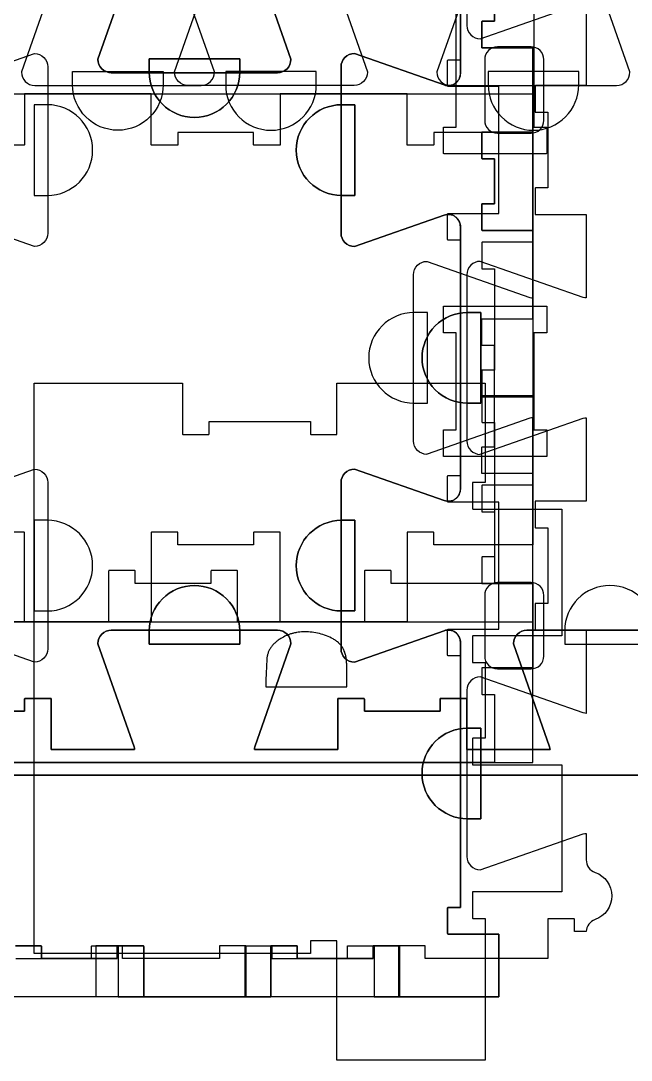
# Model space of a CAD drawing. Header units: millimetres. Extents: x -1220 to 1220, y -1930 to 4220.
# Drawn here: x -81.5 to 204.9, y -329.4 to 158.1 of the extents above; entities that cross this region are included whole.
import ezdxf

# ---------------------------------------------------------------- set-up
doc = ezdxf.new("R2010")
doc.units = ezdxf.units.MM
for name, color, linetype in [('1_ANYTOOL_1MMDEEP_LABELS_S', 2, 'CONTINUOUS'), ('3_ANYTOOL_CUTTHROUGH_INSID', 4, 'CONTINUOUS'), ('4_ANYTOOL_CUTTHROUGH_OUTSI', 5, 'CONTINUOUS'), ('5_ANYTOOL_HALF_MILL_9MM_IN', 3, 'CONTINUOUS')]:
    doc.layers.add(name, color=color, linetype=linetype)

msp = doc.modelspace()

# ---------------------------------------------------------------- linework, layer by layer
at = {"layer": '1_ANYTOOL_1MMDEEP_LABELS_S'}
msp.add_lwpolyline([(33.51, -154.35), (71.51, -154.35), (71.4, -143.55), (71.39, -143.03), (71.37, -142.52), (71.33, -142.02), (71.28, -141.53), (71.22, -141.05), (71.15, -140.58), (71.06, -140.11), (70.97, -139.66), (70.86, -139.22), (70.74, -138.79), (70.61, -138.37), (70.46, -137.96), (70.3, -137.56), (70.22, -137.36), (70.14, -137.17), (70.05, -136.97), (69.95, -136.78), (69.86, -136.6), (69.76, -136.41), (69.66, -136.23), (69.56, -136.05), (69.45, -135.87), (69.34, -135.7), (69.23, -135.53), (69.11, -135.36), (68.99, -135.19), (68.87, -135.03), (68.75, -134.86), (68.62, -134.71), (68.49, -134.55), (68.36, -134.39), (68.22, -134.24), (68.08, -134.09), (67.94, -133.94), (67.79, -133.8), (67.64, -133.66), (67.49, -133.52), (67.34, -133.38), (67.18, -133.25), (67.02, -133.11), (66.85, -132.99), (66.69, -132.86), (66.52, -132.73), (66.35, -132.61), (66.17, -132.49), (65.81, -132.26), (65.44, -132.04), (65.05, -131.83), (64.27, -131.42), (63.48, -131.05), (62.68, -130.7), (61.87, -130.38), (61.06, -130.08), (60.24, -129.81), (59.41, -129.56), (58.58, -129.34), (57.74, -129.15), (56.89, -128.98), (56.03, -128.84), (55.17, -128.72), (54.3, -128.63), (53.42, -128.57), (52.54, -128.53), (51.64, -128.51), (50.89, -128.53), (50.14, -128.56), (49.4, -128.62), (48.67, -128.71), (47.94, -128.82), (47.58, -128.89), (47.22, -128.96), (46.87, -129.03), (46.51, -129.12), (46.16, -129.21), (45.81, -129.3), (45.46, -129.4), (45.11, -129.51), (44.77, -129.62), (44.43, -129.74), (44.09, -129.87), (43.75, -130), (43.41, -130.14), (43.07, -130.29), (42.41, -130.59), (41.75, -130.92), (41.1, -131.28), (40.46, -131.66), (40.07, -131.91), (39.7, -132.16), (39.33, -132.42), (38.98, -132.67), (38.64, -132.94), (38.31, -133.21), (38, -133.48), (37.69, -133.76), (37.4, -134.04), (37.11, -134.32), (36.84, -134.61), (36.59, -134.91), (36.34, -135.21), (36.11, -135.51), (35.88, -135.82), (35.67, -136.13), (35.47, -136.44), (35.28, -136.76), (35.11, -137.09), (34.94, -137.42), (34.79, -137.75), (34.65, -138.09), (34.52, -138.43), (34.41, -138.78), (34.3, -139.13), (34.21, -139.48), (34.13, -139.84), (34.06, -140.21), (34, -140.58), (33.95, -140.95), (33.92, -141.32), (33.75, -144.78), (33.64, -147.91), (33.56, -151.1)], close=True, dxfattribs=at)
at = {"layer": '3_ANYTOOL_CUTTHROUGH_INSID'}
msp.add_lwpolyline([(165.25, 24), (165.25, 11.75), (159.25, 11.75), (159.25, -33.75), (165.25, -33.75), (165.25, -46.25), (116.75, -46.25), (116.75, -33.75), (122.75, -33.75), (122.75, 11.75), (116.75, 11.75), (116.75, 24.25), (165.25, 24.25)], close=True, dxfattribs=at)
at = {"layer": '4_ANYTOOL_CUTTHROUGH_OUTSI'}
for points in [[(-84, -275.75), (-72, -275.74, -0.414366), (-71.75, -275.99), (-71.75, -281.74), (-36.25, -281.74), (-36.25, -275.99), (-36.25, -275.99, -0.414366), (-36, -275.74), (-24, -275.75, -0.414061), (-23.75, -276), (-23.75, -299.75), (35.75, -299.75), (35.75, -276), (35.75, -276, -0.414061), (36, -275.75), (48, -275.74, -0.414366), (48.25, -275.99), (48.25, -281.74), (83.75, -281.74), (83.75, -275.99), (83.75, -275.99, -0.414366), (84, -275.74), (96, -275.75, -0.414061), (96.25, -276), (96.25, -299.75), (142.75, -299.75), (142.75, -270.25), (119, -270.25), (119, -270.25, -0.414214), (118.75, -270), (118.75, -258, -0.414214), (119, -257.75), (124.75, -257.75), (124.75, -133.41), (124.75, -133.41, 0.243057), (122.33, -128.72, 0.243057), (117.1, -127.98), (75.08, -142.69, -0.084368), (75, -142.7, -0.414214), (68.75, -136.45), (68.75, -58.45, -0.414214), (75, -52.2, -0.084368), (75.08, -52.22), (117.1, -66.92, 0.243057), (122.33, -66.19), (122.46, -66.09), (122.59, -65.99), (122.72, -65.88), (122.85, -65.77), (122.97, -65.65), (123.09, -65.53), (123.21, -65.41), (123.33, -65.28), (123.44, -65.15), (123.55, -65.02), (123.65, -64.88), (123.75, -64.74), (123.85, -64.59), (123.94, -64.44), (124.03, -64.29), (124.11, -64.14), (124.19, -63.98), (124.26, -63.82), (124.33, -63.66), (124.39, -63.5), (124.45, -63.33), (124.5, -63.17), (124.55, -63), (124.59, -62.84), (124.63, -62.67), (124.66, -62.5), (124.69, -62.33), (124.71, -62.16), (124.73, -62), (124.74, -61.83), (124.75, -61.66), (124.75, -61.5), (124.75, 61.5, 0.243057), (122.33, 66.19, 0.243057), (117.1, 66.92), (75.08, 52.22, -0.084368), (75, 52.2, -0.414214), (68.75, 58.45), (68.75, 136.45, -0.414214), (75, 142.7, -0.084368), (75.08, 142.69), (117.1, 127.98, 0.243057), (122.33, 128.72), (122.46, 128.82), (122.59, 128.92), (122.72, 129.03), (122.85, 129.14), (122.97, 129.25), (123.09, 129.37), (123.21, 129.5), (123.33, 129.62), (123.44, 129.76), (123.55, 129.89), (123.65, 130.03), (123.75, 130.17), (123.85, 130.32), (123.94, 130.47), (124.03, 130.62), (124.11, 130.77), (124.19, 130.93), (124.26, 131.09), (124.33, 131.25), (124.39, 131.41), (124.45, 131.57), (124.5, 131.74), (124.55, 131.9), (124.59, 132.07), (124.63, 132.24), (124.66, 132.41), (124.69, 132.58), (124.71, 132.74), (124.73, 132.91), (124.74, 133.08), (124.75, 133.25), (124.75, 133.41), (124.75, 257.75)], [(-84, -275.75), (-72, -275.74, -0.414366), (-71.75, -275.99), (-71.75, -281.74), (-36.25, -281.74), (-36.25, -275.99), (-36.25, -275.99, -0.414366), (-36, -275.74), (-24, -275.75, -0.414061), (-23.75, -276), (-23.75, -299.75), (35.75, -299.75), (35.75, -276), (35.75, -276, -0.414061), (36, -275.75), (48, -275.74, -0.414366), (48.25, -275.99), (48.25, -281.74), (83.75, -281.74), (83.75, -275.99), (83.75, -275.99, -0.414366), (84, -275.74), (96, -275.75, -0.414061), (96.25, -276), (96.25, -299.75), (142.75, -299.75), (142.75, -270.25), (119, -270.25), (119, -270.25, -0.414214), (118.75, -270), (118.75, -258, -0.414214), (119, -257.75), (124.75, -257.75), (124.75, -133.41), (124.75, -133.41, 0.243057), (122.33, -128.72, 0.243057), (117.1, -127.98), (75.08, -142.69, -0.084368), (75, -142.7, -0.414214), (68.75, -136.45), (68.75, -58.45, -0.414214), (75, -52.2, -0.084368), (75.08, -52.22), (117.1, -66.92, 0.243057), (122.33, -66.19), (122.46, -66.09), (122.59, -65.99), (122.72, -65.88), (122.85, -65.77), (122.97, -65.65), (123.09, -65.53), (123.21, -65.41), (123.33, -65.28), (123.44, -65.15), (123.55, -65.02), (123.65, -64.88), (123.75, -64.74), (123.85, -64.59), (123.94, -64.44), (124.03, -64.29), (124.11, -64.14), (124.19, -63.98), (124.26, -63.82), (124.33, -63.66), (124.39, -63.5), (124.45, -63.33), (124.5, -63.17), (124.55, -63), (124.59, -62.84), (124.63, -62.67), (124.66, -62.5), (124.69, -62.33), (124.71, -62.16), (124.73, -62), (124.74, -61.83), (124.75, -61.66), (124.75, -61.5), (124.75, 61.5, 0.243057), (122.33, 66.19, 0.243057), (117.1, 66.92), (75.08, 52.22, -0.084368), (75, 52.2, -0.414214), (68.75, 58.45), (68.75, 136.45, -0.414214), (75, 142.7, -0.084368), (75.08, 142.69), (117.1, 127.98, 0.243057), (122.33, 128.72), (122.46, 128.82), (122.59, 128.92), (122.72, 129.03), (122.85, 129.14), (122.97, 129.25), (123.09, 129.37), (123.21, 129.5), (123.33, 129.62), (123.44, 129.76), (123.55, 129.89), (123.65, 130.03), (123.75, 130.17), (123.85, 130.32), (123.94, 130.47), (124.03, 130.62), (124.11, 130.77), (124.19, 130.93), (124.26, 131.09), (124.33, 131.25), (124.39, 131.41), (124.45, 131.57), (124.5, 131.74), (124.55, 131.9), (124.59, 132.07), (124.63, 132.24), (124.66, 132.41), (124.69, 132.58), (124.71, 132.74), (124.73, 132.91), (124.74, 133.08), (124.75, 133.25), (124.75, 133.41), (124.75, 257.75)], [(-84, -275.75), (-72, -275.74, -0.414366), (-71.75, -275.99), (-71.75, -281.74), (-36.25, -281.74), (-36.25, -275.99), (-36.25, -275.99, -0.414366), (-36, -275.74), (-24, -275.75, -0.414061), (-23.75, -276), (-23.75, -299.75), (35.75, -299.75), (35.75, -276), (35.75, -276, -0.414061), (36, -275.75), (48, -275.74, -0.414366), (48.25, -275.99), (48.25, -281.74), (83.75, -281.74), (83.75, -275.99), (83.75, -275.99, -0.414366), (84, -275.74), (96, -275.75, -0.414061), (96.25, -276), (96.25, -299.75), (142.75, -299.75), (142.75, -270.25), (119, -270.25), (119, -270.25, -0.414214), (118.75, -270), (118.75, -258, -0.414214), (119, -257.75), (124.75, -257.75), (124.75, -133.41), (124.75, -133.41, 0.243057), (122.33, -128.72, 0.243057), (117.1, -127.98), (75.08, -142.69, -0.084368), (75, -142.7, -0.414214), (68.75, -136.45), (68.75, -58.45, -0.414214), (75, -52.2, -0.084368), (75.08, -52.22), (117.1, -66.92, 0.243057), (122.33, -66.19), (122.46, -66.09), (122.59, -65.99), (122.72, -65.88), (122.85, -65.77), (122.97, -65.65), (123.09, -65.53), (123.21, -65.41), (123.33, -65.28), (123.44, -65.15), (123.55, -65.02), (123.65, -64.88), (123.75, -64.74), (123.85, -64.59), (123.94, -64.44), (124.03, -64.29), (124.11, -64.14), (124.19, -63.98), (124.26, -63.82), (124.33, -63.66), (124.39, -63.5), (124.45, -63.33), (124.5, -63.17), (124.55, -63), (124.59, -62.84), (124.63, -62.67), (124.66, -62.5), (124.69, -62.33), (124.71, -62.16), (124.73, -62), (124.74, -61.83), (124.75, -61.66), (124.75, -61.5), (124.75, 61.5, 0.243057), (122.33, 66.19, 0.243057), (117.1, 66.92), (75.08, 52.22, -0.084368), (75, 52.2, -0.414214), (68.75, 58.45), (68.75, 136.45, -0.414214), (75, 142.7, -0.084368), (75.08, 142.69), (117.1, 127.98, 0.243057), (122.33, 128.72), (122.46, 128.82), (122.59, 128.92), (122.72, 129.03), (122.85, 129.14), (122.97, 129.25), (123.09, 129.37), (123.21, 129.5), (123.33, 129.62), (123.44, 129.76), (123.55, 129.89), (123.65, 130.03), (123.75, 130.17), (123.85, 130.32), (123.94, 130.47), (124.03, 130.62), (124.11, 130.77), (124.19, 130.93), (124.26, 131.09), (124.33, 131.25), (124.39, 131.41), (124.45, 131.57), (124.5, 131.74), (124.55, 131.9), (124.59, 132.07), (124.63, 132.24), (124.66, 132.41), (124.69, 132.58), (124.71, 132.74), (124.73, 132.91), (124.74, 133.08), (124.75, 133.25), (124.75, 133.41), (124.75, 257.75)], [(-84, -275.75), (-72, -275.74, -0.414366), (-71.75, -275.99), (-71.75, -281.74), (-36.25, -281.74), (-36.25, -275.99), (-36.25, -275.99, -0.414366), (-36, -275.74), (-24, -275.75, -0.414061), (-23.75, -276), (-23.75, -299.75), (35.75, -299.75), (35.75, -276), (35.75, -276, -0.414061), (36, -275.75), (48, -275.74, -0.414366), (48.25, -275.99), (48.25, -281.74), (83.75, -281.74), (83.75, -275.99), (83.75, -275.99, -0.414366), (84, -275.74), (96, -275.75, -0.414061), (96.25, -276), (96.25, -299.75), (142.75, -299.75), (142.75, -270.25), (119, -270.25), (119, -270.25, -0.414214), (118.75, -270), (118.75, -258, -0.414214), (119, -257.75), (124.75, -257.75), (124.75, -133.41), (124.75, -133.41, 0.243057), (122.33, -128.72, 0.243057), (117.1, -127.98), (75.08, -142.69, -0.084368), (75, -142.7, -0.414214), (68.75, -136.45), (68.75, -58.45, -0.414214), (75, -52.2, -0.084368), (75.08, -52.22), (117.1, -66.92, 0.243057), (122.33, -66.19), (122.46, -66.09), (122.59, -65.99), (122.72, -65.88), (122.85, -65.77), (122.97, -65.65), (123.09, -65.53), (123.21, -65.41), (123.33, -65.28), (123.44, -65.15), (123.55, -65.02), (123.65, -64.88), (123.75, -64.74), (123.85, -64.59), (123.94, -64.44), (124.03, -64.29), (124.11, -64.14), (124.19, -63.98), (124.26, -63.82), (124.33, -63.66), (124.39, -63.5), (124.45, -63.33), (124.5, -63.17), (124.55, -63), (124.59, -62.84), (124.63, -62.67), (124.66, -62.5), (124.69, -62.33), (124.71, -62.16), (124.73, -62), (124.74, -61.83), (124.75, -61.66), (124.75, -61.5), (124.75, 61.5, 0.243057), (122.33, 66.19, 0.243057), (117.1, 66.92), (75.08, 52.22, -0.084368), (75, 52.2, -0.414214), (68.75, 58.45), (68.75, 136.45, -0.414214), (75, 142.7, -0.084368), (75.08, 142.69), (117.1, 127.98, 0.243057), (122.33, 128.72), (122.46, 128.82), (122.59, 128.92), (122.72, 129.03), (122.85, 129.14), (122.97, 129.25), (123.09, 129.37), (123.21, 129.5), (123.33, 129.62), (123.44, 129.76), (123.55, 129.89), (123.65, 130.03), (123.75, 130.17), (123.85, 130.32), (123.94, 130.47), (124.03, 130.62), (124.11, 130.77), (124.19, 130.93), (124.26, 131.09), (124.33, 131.25), (124.39, 131.41), (124.45, 131.57), (124.5, 131.74), (124.55, 131.9), (124.59, 132.07), (124.63, 132.24), (124.66, 132.41), (124.69, 132.58), (124.71, 132.74), (124.73, 132.91), (124.74, 133.08), (124.75, 133.25), (124.75, 133.41), (124.75, 257.75)], [(-84, -275.75), (-72, -275.74, -0.414366), (-71.75, -275.99), (-71.75, -281.74), (-36.25, -281.74), (-36.25, -275.99), (-36.25, -275.99, -0.414366), (-36, -275.74), (-24, -275.75, -0.414061), (-23.75, -276), (-23.75, -299.75), (35.75, -299.75), (35.75, -276), (35.75, -276, -0.414061), (36, -275.75), (48, -275.74, -0.414366), (48.25, -275.99), (48.25, -281.74), (83.75, -281.74), (83.75, -275.99), (83.75, -275.99, -0.414366), (84, -275.74), (96, -275.75, -0.414061), (96.25, -276), (96.25, -299.75), (142.75, -299.75), (142.75, -270.25), (119, -270.25), (119, -270.25, -0.414214), (118.75, -270), (118.75, -258, -0.414214), (119, -257.75), (124.75, -257.75), (124.75, -133.41), (124.75, -133.41, 0.243057), (122.33, -128.72, 0.243057), (117.1, -127.98), (75.08, -142.69, -0.084368), (75, -142.7, -0.414214), (68.75, -136.45), (68.75, -58.45, -0.414214), (75, -52.2, -0.084368), (75.08, -52.22), (117.1, -66.92, 0.243057), (122.33, -66.19), (122.46, -66.09), (122.59, -65.99), (122.72, -65.88), (122.85, -65.77), (122.97, -65.65), (123.09, -65.53), (123.21, -65.41), (123.33, -65.28), (123.44, -65.15), (123.55, -65.02), (123.65, -64.88), (123.75, -64.74), (123.85, -64.59), (123.94, -64.44), (124.03, -64.29), (124.11, -64.14), (124.19, -63.98), (124.26, -63.82), (124.33, -63.66), (124.39, -63.5), (124.45, -63.33), (124.5, -63.17), (124.55, -63), (124.59, -62.84), (124.63, -62.67), (124.66, -62.5), (124.69, -62.33), (124.71, -62.16), (124.73, -62), (124.74, -61.83), (124.75, -61.66), (124.75, -61.5), (124.75, 61.5, 0.243057), (122.33, 66.19, 0.243057), (117.1, 66.92), (75.08, 52.22, -0.084368), (75, 52.2, -0.414214), (68.75, 58.45), (68.75, 136.45, -0.414214), (75, 142.7, -0.084368), (75.08, 142.69), (117.1, 127.98, 0.243057), (122.33, 128.72), (122.46, 128.82), (122.59, 128.92), (122.72, 129.03), (122.85, 129.14), (122.97, 129.25), (123.09, 129.37), (123.21, 129.5), (123.33, 129.62), (123.44, 129.76), (123.55, 129.89), (123.65, 130.03), (123.75, 130.17), (123.85, 130.32), (123.94, 130.47), (124.03, 130.62), (124.11, 130.77), (124.19, 130.93), (124.26, 131.09), (124.33, 131.25), (124.39, 131.41), (124.45, 131.57), (124.5, 131.74), (124.55, 131.9), (124.59, 132.07), (124.63, 132.24), (124.66, 132.41), (124.69, 132.58), (124.71, 132.74), (124.73, 132.91), (124.74, 133.08), (124.75, 133.25), (124.75, 133.41), (124.75, 257.75)], [(124.75, 257.75), (124.75, 133.41), (124.75, 133.41, -0.243057), (122.33, 128.72, -0.243057), (117.1, 127.98), (75.08, 142.69, 0.084368), (75, 142.7, 0.414214), (68.75, 136.45), (68.75, 58.45, 0.414214), (75, 52.2, 0.084368), (75.08, 52.22), (117.1, 66.92, -0.243057), (122.33, 66.19), (122.46, 66.09), (122.59, 65.99), (122.72, 65.88), (122.85, 65.77), (122.97, 65.65), (123.09, 65.53), (123.21, 65.41), (123.33, 65.28), (123.44, 65.15), (123.55, 65.02), (123.65, 64.88), (123.75, 64.74), (123.85, 64.59), (123.94, 64.44), (124.03, 64.29), (124.11, 64.14), (124.19, 63.98), (124.26, 63.82), (124.33, 63.66), (124.39, 63.5), (124.45, 63.33), (124.5, 63.17), (124.55, 63), (124.59, 62.84), (124.63, 62.67), (124.66, 62.5), (124.69, 62.33), (124.71, 62.16), (124.73, 62), (124.74, 61.83), (124.75, 61.66), (124.75, 61.5), (124.75, -61.5, -0.243057), (122.33, -66.19, -0.243057), (117.1, -66.92), (75.08, -52.22, 0.084368), (75, -52.2, 0.414214), (68.75, -58.45), (68.75, -136.45, 0.414214), (75, -142.7, 0.084368), (75.08, -142.69), (117.1, -127.98, -0.243057), (122.33, -128.72), (122.46, -128.82), (122.59, -128.92), (122.72, -129.03), (122.85, -129.14), (122.97, -129.25), (123.09, -129.37), (123.21, -129.5), (123.33, -129.62), (123.44, -129.76), (123.55, -129.89), (123.65, -130.03), (123.75, -130.17), (123.85, -130.32), (123.94, -130.47), (124.03, -130.62), (124.11, -130.77), (124.19, -130.93), (124.26, -131.09), (124.33, -131.25), (124.39, -131.41), (124.45, -131.57), (124.5, -131.74), (124.55, -131.9), (124.59, -132.07), (124.63, -132.24), (124.66, -132.41), (124.69, -132.58), (124.71, -132.74), (124.73, -132.91), (124.74, -133.08), (124.75, -133.25), (124.75, -133.41), (124.75, -257.75), (119, -257.75), (119, -257.75, 0.414214), (118.75, -258), (118.75, -270, 0.414214), (119, -270.25), (142.75, -270.25), (142.75, -299.75), (96.25, -299.75), (96.25, -276), (96.25, -276, 0.414061), (96, -275.75), (84, -275.74, 0.414366), (83.75, -275.99), (83.75, -281.74), (48.25, -281.74), (48.25, -275.99), (48.25, -275.99, 0.414366), (48, -275.74), (36, -275.75, 0.414061), (35.75, -276), (35.75, -299.75), (-23.75, -299.75), (-23.75, -276), (-23.75, -276, 0.414061), (-24, -275.75), (-36, -275.74, 0.414366), (-36.25, -275.99), (-36.25, -281.74), (-71.75, -281.74), (-71.75, -275.99), (-71.75, -275.99, 0.414366), (-72, -275.74), (-84, -275.75, 0.414061)], [(-83.75, -281.74), (-48.25, -281.74), (-48.25, -275.99), (-48.25, -275.99, -0.414366), (-48, -275.74), (-36, -275.75, -0.414061), (-35.75, -276), (-35.75, -299.75), (23.75, -299.75), (23.75, -276), (23.75, -276, -0.414061), (24, -275.75), (36, -275.74, -0.414366), (36.25, -275.99), (36.25, -281.74), (71.75, -281.74), (71.75, -275.99), (71.75, -275.99, -0.414366), (72, -275.74), (84, -275.75, -0.414061), (84.25, -276), (84.25, -299.75), (142.75, -299.75), (142.75, -270.25), (119, -270.25), (119, -270.25, -0.414214), (118.75, -270), (118.75, -258, -0.414214), (119, -257.75), (124.75, -257.75), (124.75, -139.7), (119, -139.7), (119, -139.7, -0.414214), (118.75, -139.45), (118.75, -127.45, -0.414214), (119, -127.2), (142.75, -127.2), (142.75, -67.7), (119, -67.7), (119, -67.7, -0.414214), (118.75, -67.45), (118.75, -55.45, -0.414214), (119, -55.2), (124.75, -55.2), (124.75, 55.2), (119, 55.2), (119, 55.2, -0.414214), (118.75, 55.45), (118.75, 67.45, -0.414214), (119, 67.7), (142.75, 67.7), (142.75, 127.2), (119, 127.2), (119, 127.2, -0.414214), (118.75, 127.45), (118.75, 139.45, -0.414214), (119, 139.7), (124.75, 139.7), (124.75, 257.75)], [(127.75, 233.9), (127.75, 155.9, 0.414214), (134, 149.65, 0.084368), (134.08, 149.66), (182.36, 166.56, -0.061485)], [(127.75, 233.9), (127.75, 155.9, 0.414214), (134, 149.65, 0.084368), (134.08, 149.66), (182.36, 166.56, -0.061485)], [(127.75, 233.9), (127.75, 155.9, 0.414214), (134, 149.65, 0.084368), (134.08, 149.66), (182.36, 166.56, -0.061485)], [(127.75, 233.9), (127.75, 155.9, 0.414214), (134, 149.65, 0.084368), (134.08, 149.66), (182.36, 166.56, -0.061485)], [(127.75, 233.9), (127.75, 155.9, 0.414214), (134, 149.65, 0.084368), (134.08, 149.66), (182.36, 166.56, -0.061485)], [(127.75, 233.9), (127.75, 155.9, 0.414214), (134, 149.65, 0.084368), (134.08, 149.66), (182.36, 166.56, -0.061485)], [(127.75, 233.9), (127.75, 155.9, 0.414214), (134, 149.65, 0.084368), (134.08, 149.66), (182.36, 166.56, -0.061485)], [(127.75, 233.9), (127.75, 155.9, 0.414214), (134, 149.65, 0.084368), (134.08, 149.66), (182.36, 166.56, -0.061485)], [(127.75, 233.9), (127.75, 155.9, 0.414214), (134, 149.65, 0.084368), (134.08, 149.66), (182.36, 166.56, -0.061485)], [(127.75, 233.9), (127.75, 155.9, 0.414214), (134, 149.65, 0.084368), (134.08, 149.66), (182.36, 166.56, -0.061485)], [(140.75, 189.75), (140.75, 157.88), (135, 157.88), (135, 157.88, 0.414214), (134.75, 157.63), (134.75, 145.63, 0.414214), (135, 145.38), (158.75, 145.38), (158.75, 105.88), (135, 105.88), (135, 105.88, 0.414214), (134.75, 105.63), (134.75, 93.63, 0.414214), (135, 93.38), (140.75, 93.38), (140.75, 72.25), (135, 72.25), (135, 72.25, 0.414214), (134.75, 72), (134.75, 60, 0.414214), (135, 59.75), (158.75, 59.75), (158.75, -59.75), (135, -59.75), (135, -59.75, 0.414214), (134.75, -60), (134.75, -72, 0.414214), (135, -72.25), (140.75, -72.25), (140.75, -93.38), (135, -93.38), (135, -93.38, 0.414214), (134.75, -93.63), (134.75, -105.63, 0.414214), (135, -105.88), (158.75, -105.88), (158.75, -145.38), (135, -145.38), (135, -145.38, 0.414214), (134.75, -145.63), (134.75, -157.63, 0.414214), (135, -157.88), (140.75, -157.88), (140.75, -189.75), (-158.75, -189.75)], [(-140.75, -189.75), (158.75, -189.75), (158.75, -28.11), (158.75, -28.11, 0.061485), (157.36, -28.34), (109.08, -45.24, -0.084368), (109, -45.25, -0.414214), (102.75, -39), (102.75, 39, -0.414214), (109, 45.25, -0.084368), (109.08, 45.24), (157.36, 28.34, 0.061485), (158.75, 28.11), (158.75, 59.75), (135, 59.75), (135, 59.75, -0.414214), (134.75, 60), (134.75, 72, -0.414214), (135, 72.25), (140.75, 72.25), (140.75, 93.38), (135, 93.38), (135, 93.38, -0.414214), (134.75, 93.63), (134.75, 105.63, -0.414214), (135, 105.88), (158.75, 105.88), (158.75, 145.38), (135, 145.38), (135, 145.38, -0.414214), (134.75, 145.63), (134.75, 157.63, -0.414214), (135, 157.88), (140.75, 157.88), (140.75, 189.75)], [(28.34, 188.36), (45.24, 140.08, -0.084368), (45.25, 140, -0.414214), (39, 133.75), (-39, 133.75, -0.414214), (-45.25, 140, -0.084368), (-45.24, 140.08), (-28.34, 188.36, 0.061485)], [(-28.34, 188.36), (-45.24, 140.08, 0.084368), (-45.25, 140, 0.414214), (-39, 133.75), (39, 133.75, 0.414214), (45.25, 140, 0.084368), (45.24, 140.08), (28.34, 188.36, -0.061485)], [(-458.75, -195.75), (458.75, -195.75), (458.75, -66.25), (435, -66.25), (435, -66.25, -0.414214), (434.75, -66), (434.75, -54, -0.414214), (435, -53.75), (440.75, -53.75), (440.75, 41.75), (435, 41.75), (435, 41.75, -0.414214), (434.75, 42), (434.75, 54, -0.414214), (435, 54.25), (458.75, 54.25), (458.75, 183.75)], [(-64.24, 182.36), (-81.14, 134.08, 0.084368), (-81.15, 134, 0.414214), (-74.9, 127.75), (3.1, 127.75, 0.414214), (9.35, 134, 0.084368), (9.34, 134.08), (-7.56, 182.36, -0.061485)], [(64.24, 182.36), (81.14, 134.08, -0.084368), (81.15, 134, -0.414214), (74.9, 127.75), (-3.1, 127.75, -0.414214), (-9.35, 134, -0.084368), (-9.34, 134.08), (7.56, 182.36, 0.061485)], [(130.66, 182.36), (113.76, 134.08, 0.084368), (113.75, 134, 0.414214), (120, 127.75), (198, 127.75, 0.414214), (204.25, 134, 0.084368), (204.24, 134.08), (187.34, 182.36, -0.061485)], [(159.25, 183.75), (159.25, 108.25), (165, 108.25), (165, 108.25, -0.414214), (165.25, 108), (165.25, 96, -0.414214), (165, 95.75), (117, 95.75, -0.414214), (116.75, 96), (116.75, 108, -0.414214), (117, 108.25), (122.75, 108.25), (122.75, 165.75)], [(440.75, 165.75), (440.75, 108.25), (435, 108.25), (435, 108.25, 0.414214), (434.75, 108), (434.75, 96, 0.414214), (435, 95.75), (458.75, 95.75), (458.75, 24.25), (435, 24.25), (435, 24.25, 0.414214), (434.75, 24), (434.75, 12, 0.414214), (435, 11.75), (440.75, 11.75), (440.75, -33.75), (435, -33.75), (435, -33.75, 0.414214), (434.75, -34), (434.75, -46, 0.414214), (435, -46.25), (458.75, -46.25), (458.75, -195.75), (-458.75, -195.75)], [(183.75, 166.79), (183.75, 127.7), (160, 127.7), (160, 127.7, 0.414214), (159.75, 127.45), (159.75, 115.45, 0.414214), (160, 115.2), (165.75, 115.2), (165.75, 79.7), (160, 79.7), (160, 79.7, 0.414214), (159.75, 79.45), (159.75, 67.45, 0.414214), (160, 67.2), (183.75, 67.2), (183.75, 28.11), (183.75, 28.11, -0.061485), (182.36, 28.34), (134.08, 45.24, 0.084368), (134, 45.25, 0.414214), (127.75, 39), (127.75, -39, 0.414214), (134, -45.25, 0.084368), (134.08, -45.24), (182.36, -28.34, -0.061485), (183.75, -28.11), (183.75, -67.2), (160, -67.2), (160, -67.2, 0.414214), (159.75, -67.45), (159.75, -79.45, 0.414214), (160, -79.7), (165.75, -79.7), (165.75, -115.2), (160, -115.2), (160, -115.2, 0.414214), (159.75, -115.45), (159.75, -127.45, 0.414214), (160, -127.7), (183.75, -127.7), (183.75, -166.79), (183.75, -166.79, -0.061485), (182.36, -166.56), (134.08, -149.66, 0.084368), (134, -149.65, 0.414214), (127.75, -155.9), (127.75, -233.9, 0.414214), (134, -240.15, 0.084368), (134.08, -240.14), (182.36, -223.24, -0.061485), (183.75, -223.01), (183.75, -235.4, 0.317837), (187.92, -241.3, -0.707107), (187.92, -263.45, 0.306859), (183.76, -269.1), (178.25, -269.1), (178.25, -263.35), (178.25, -263.35, 0.414214), (178, -263.1), (166, -263.1, 0.414214), (165.75, -263.35), (165.75, -281.75), (108.25, -281.75), (108.25, -276), (108.25, -276, 0.414214), (108, -275.75), (96, -275.75, 0.414214), (95.75, -276), (95.75, -299.75), (24.25, -299.75), (24.25, -276), (24.25, -276, 0.414214), (24, -275.75), (12, -275.75, 0.414214), (11.75, -276), (11.75, -281.75), (-33.75, -281.75), (-33.75, -276), (-33.75, -276, 0.414214), (-34, -275.75), (-46, -275.75, 0.414214), (-46.25, -276), (-46.25, -299.75), (-195.75, -299.75)], [(183.75, 166.79), (183.75, 127.7), (160, 127.7), (160, 127.7, 0.414214), (159.75, 127.45), (159.75, 115.45, 0.414214), (160, 115.2), (165.75, 115.2), (165.75, 79.7), (160, 79.7), (160, 79.7, 0.414214), (159.75, 79.45), (159.75, 67.45, 0.414214), (160, 67.2), (183.75, 67.2), (183.75, 28.11), (183.75, 28.11, -0.061485), (182.36, 28.34), (134.08, 45.24, 0.084368), (134, 45.25, 0.414214), (127.75, 39), (127.75, -39, 0.414214), (134, -45.25, 0.084368), (134.08, -45.24), (182.36, -28.34, -0.061485), (183.75, -28.11), (183.75, -67.2), (160, -67.2), (160, -67.2, 0.414214), (159.75, -67.45), (159.75, -79.45, 0.414214), (160, -79.7), (165.75, -79.7), (165.75, -115.2), (160, -115.2), (160, -115.2, 0.414214), (159.75, -115.45), (159.75, -127.45, 0.414214), (160, -127.7), (183.75, -127.7), (183.75, -166.79), (183.75, -166.79, -0.061485), (182.36, -166.56), (134.08, -149.66, 0.084368), (134, -149.65, 0.414214), (127.75, -155.9), (127.75, -233.9, 0.414214), (134, -240.15, 0.084368), (134.08, -240.14), (182.36, -223.24, -0.061485), (183.75, -223.01), (183.75, -235.4, 0.317837), (187.92, -241.3, -0.707107), (187.92, -263.45, 0.306859), (183.76, -269.1), (178.25, -269.1), (178.25, -263.35), (178.25, -263.35, 0.414214), (178, -263.1), (166, -263.1, 0.414214), (165.75, -263.35), (165.75, -281.75), (108.25, -281.75), (108.25, -276), (108.25, -276, 0.414214), (108, -275.75), (96, -275.75, 0.414214), (95.75, -276), (95.75, -299.75), (24.25, -299.75), (24.25, -276), (24.25, -276, 0.414214), (24, -275.75), (12, -275.75, 0.414214), (11.75, -276), (11.75, -281.75), (-33.75, -281.75), (-33.75, -276), (-33.75, -276, 0.414214), (-34, -275.75), (-46, -275.75, 0.414214), (-46.25, -276), (-46.25, -299.75), (-195.75, -299.75)], [(183.75, 166.79), (183.75, 127.7), (160, 127.7), (160, 127.7, 0.414214), (159.75, 127.45), (159.75, 115.45, 0.414214), (160, 115.2), (165.75, 115.2), (165.75, 79.7), (160, 79.7), (160, 79.7, 0.414214), (159.75, 79.45), (159.75, 67.45, 0.414214), (160, 67.2), (183.75, 67.2), (183.75, 28.11), (183.75, 28.11, -0.061485), (182.36, 28.34), (134.08, 45.24, 0.084368), (134, 45.25, 0.414214), (127.75, 39), (127.75, -39, 0.414214), (134, -45.25, 0.084368), (134.08, -45.24), (182.36, -28.34, -0.061485), (183.75, -28.11), (183.75, -67.2), (160, -67.2), (160, -67.2, 0.414214), (159.75, -67.45), (159.75, -79.45, 0.414214), (160, -79.7), (165.75, -79.7), (165.75, -115.2), (160, -115.2), (160, -115.2, 0.414214), (159.75, -115.45), (159.75, -127.45, 0.414214), (160, -127.7), (183.75, -127.7), (183.75, -166.79), (183.75, -166.79, -0.061485), (182.36, -166.56), (134.08, -149.66, 0.084368), (134, -149.65, 0.414214), (127.75, -155.9), (127.75, -233.9, 0.414214), (134, -240.15, 0.084368), (134.08, -240.14), (182.36, -223.24, -0.061485), (183.75, -223.01), (183.75, -235.4, 0.317837), (187.92, -241.3, -0.707107), (187.92, -263.45, 0.306859), (183.76, -269.1), (178.25, -269.1), (178.25, -263.35), (178.25, -263.35, 0.414214), (178, -263.1), (166, -263.1, 0.414214), (165.75, -263.35), (165.75, -281.75), (108.25, -281.75), (108.25, -276), (108.25, -276, 0.414214), (108, -275.75), (96, -275.75, 0.414214), (95.75, -276), (95.75, -299.75), (24.25, -299.75), (24.25, -276), (24.25, -276, 0.414214), (24, -275.75), (12, -275.75, 0.414214), (11.75, -276), (11.75, -281.75), (-33.75, -281.75), (-33.75, -276), (-33.75, -276, 0.414214), (-34, -275.75), (-46, -275.75, 0.414214), (-46.25, -276), (-46.25, -299.75), (-195.75, -299.75)], [(183.75, 166.79), (183.75, 127.7), (160, 127.7), (160, 127.7, 0.414214), (159.75, 127.45), (159.75, 115.45, 0.414214), (160, 115.2), (165.75, 115.2), (165.75, 79.7), (160, 79.7), (160, 79.7, 0.414214), (159.75, 79.45), (159.75, 67.45, 0.414214), (160, 67.2), (183.75, 67.2), (183.75, 28.11), (183.75, 28.11, -0.061485), (182.36, 28.34), (134.08, 45.24, 0.084368), (134, 45.25, 0.414214), (127.75, 39), (127.75, -39, 0.414214), (134, -45.25, 0.084368), (134.08, -45.24), (182.36, -28.34, -0.061485), (183.75, -28.11), (183.75, -67.2), (160, -67.2), (160, -67.2, 0.414214), (159.75, -67.45), (159.75, -79.45, 0.414214), (160, -79.7), (165.75, -79.7), (165.75, -115.2), (160, -115.2), (160, -115.2, 0.414214), (159.75, -115.45), (159.75, -127.45, 0.414214), (160, -127.7), (183.75, -127.7), (183.75, -166.79), (183.75, -166.79, -0.061485), (182.36, -166.56), (134.08, -149.66, 0.084368), (134, -149.65, 0.414214), (127.75, -155.9), (127.75, -233.9, 0.414214), (134, -240.15, 0.084368), (134.08, -240.14), (182.36, -223.24, -0.061485), (183.75, -223.01), (183.75, -235.4, 0.317837), (187.92, -241.3, -0.707107), (187.92, -263.45, 0.306859), (183.76, -269.1), (178.25, -269.1), (178.25, -263.35), (178.25, -263.35, 0.414214), (178, -263.1), (166, -263.1, 0.414214), (165.75, -263.35), (165.75, -281.75), (108.25, -281.75), (108.25, -276), (108.25, -276, 0.414214), (108, -275.75), (96, -275.75, 0.414214), (95.75, -276), (95.75, -299.75), (24.25, -299.75), (24.25, -276), (24.25, -276, 0.414214), (24, -275.75), (12, -275.75, 0.414214), (11.75, -276), (11.75, -281.75), (-33.75, -281.75), (-33.75, -276), (-33.75, -276, 0.414214), (-34, -275.75), (-46, -275.75, 0.414214), (-46.25, -276), (-46.25, -299.75), (-195.75, -299.75)], [(183.75, 166.79), (183.75, 127.7), (160, 127.7), (160, 127.7, 0.414214), (159.75, 127.45), (159.75, 115.45, 0.414214), (160, 115.2), (165.75, 115.2), (165.75, 79.7), (160, 79.7), (160, 79.7, 0.414214), (159.75, 79.45), (159.75, 67.45, 0.414214), (160, 67.2), (183.75, 67.2), (183.75, 28.11), (183.75, 28.11, -0.061485), (182.36, 28.34), (134.08, 45.24, 0.084368), (134, 45.25, 0.414214), (127.75, 39), (127.75, -39, 0.414214), (134, -45.25, 0.084368), (134.08, -45.24), (182.36, -28.34, -0.061485), (183.75, -28.11), (183.75, -67.2), (160, -67.2), (160, -67.2, 0.414214), (159.75, -67.45), (159.75, -79.45, 0.414214), (160, -79.7), (165.75, -79.7), (165.75, -115.2), (160, -115.2), (160, -115.2, 0.414214), (159.75, -115.45), (159.75, -127.45, 0.414214), (160, -127.7), (183.75, -127.7), (183.75, -166.79), (183.75, -166.79, -0.061485), (182.36, -166.56), (134.08, -149.66, 0.084368), (134, -149.65, 0.414214), (127.75, -155.9), (127.75, -233.9, 0.414214), (134, -240.15, 0.084368), (134.08, -240.14), (182.36, -223.24, -0.061485), (183.75, -223.01), (183.75, -235.4, 0.317837), (187.92, -241.3, -0.707107), (187.92, -263.45, 0.306859), (183.76, -269.1), (178.25, -269.1), (178.25, -263.35), (178.25, -263.35, 0.414214), (178, -263.1), (166, -263.1, 0.414214), (165.75, -263.35), (165.75, -281.75), (108.25, -281.75), (108.25, -276), (108.25, -276, 0.414214), (108, -275.75), (96, -275.75, 0.414214), (95.75, -276), (95.75, -299.75), (24.25, -299.75), (24.25, -276), (24.25, -276, 0.414214), (24, -275.75), (12, -275.75, 0.414214), (11.75, -276), (11.75, -281.75), (-33.75, -281.75), (-33.75, -276), (-33.75, -276, 0.414214), (-34, -275.75), (-46, -275.75, 0.414214), (-46.25, -276), (-46.25, -299.75), (-195.75, -299.75)], [(183.75, 166.79), (183.75, 127.7), (160, 127.7), (160, 127.7, 0.414214), (159.75, 127.45), (159.75, 115.45, 0.414214), (160, 115.2), (165.75, 115.2), (165.75, 79.7), (160, 79.7), (160, 79.7, 0.414214), (159.75, 79.45), (159.75, 67.45, 0.414214), (160, 67.2), (183.75, 67.2), (183.75, 28.11), (183.75, 28.11, -0.061485), (182.36, 28.34), (134.08, 45.24, 0.084368), (134, 45.25, 0.414214), (127.75, 39), (127.75, -39, 0.414214), (134, -45.25, 0.084368), (134.08, -45.24), (182.36, -28.34, -0.061485), (183.75, -28.11), (183.75, -67.2), (160, -67.2), (160, -67.2, 0.414214), (159.75, -67.45), (159.75, -79.45, 0.414214), (160, -79.7), (165.75, -79.7), (165.75, -115.2), (160, -115.2), (160, -115.2, 0.414214), (159.75, -115.45), (159.75, -127.45, 0.414214), (160, -127.7), (183.75, -127.7), (183.75, -166.79), (183.75, -166.79, -0.061485), (182.36, -166.56), (134.08, -149.66, 0.084368), (134, -149.65, 0.414214), (127.75, -155.9), (127.75, -233.9, 0.414214), (134, -240.15, 0.084368), (134.08, -240.14), (182.36, -223.24, -0.061485), (183.75, -223.01), (183.75, -235.4, 0.317837), (187.92, -241.3, -0.707107), (187.92, -263.45, 0.306859), (183.76, -269.1), (178.25, -269.1), (178.25, -263.35), (178.25, -263.35, 0.414214), (178, -263.1), (166, -263.1, 0.414214), (165.75, -263.35), (165.75, -281.75), (108.25, -281.75), (108.25, -276), (108.25, -276, 0.414214), (108, -275.75), (96, -275.75, 0.414214), (95.75, -276), (95.75, -299.75), (-125.75, -299.75)], [(183.75, 166.79), (183.75, 127.7), (160, 127.7), (160, 127.7, 0.414214), (159.75, 127.45), (159.75, 115.45, 0.414214), (160, 115.2), (165.75, 115.2), (165.75, 79.7), (160, 79.7), (160, 79.7, 0.414214), (159.75, 79.45), (159.75, 67.45, 0.414214), (160, 67.2), (183.75, 67.2), (183.75, 28.11), (183.75, 28.11, -0.061485), (182.36, 28.34), (134.08, 45.24, 0.084368), (134, 45.25, 0.414214), (127.75, 39), (127.75, -39, 0.414214), (134, -45.25, 0.084368), (134.08, -45.24), (182.36, -28.34, -0.061485), (183.75, -28.11), (183.75, -67.2), (160, -67.2), (160, -67.2, 0.414214), (159.75, -67.45), (159.75, -79.45, 0.414214), (160, -79.7), (165.75, -79.7), (165.75, -115.2), (160, -115.2), (160, -115.2, 0.414214), (159.75, -115.45), (159.75, -127.45, 0.414214), (160, -127.7), (183.75, -127.7), (183.75, -166.79), (183.75, -166.79, -0.061485), (182.36, -166.56), (134.08, -149.66, 0.084368), (134, -149.65, 0.414214), (127.75, -155.9), (127.75, -233.9, 0.414214), (134, -240.15, 0.084368), (134.08, -240.14), (182.36, -223.24, -0.061485), (183.75, -223.01), (183.75, -235.4, 0.317837), (187.92, -241.3, -0.707107), (187.92, -263.45, 0.306859), (183.76, -269.1), (178.25, -269.1), (178.25, -263.35), (178.25, -263.35, 0.414214), (178, -263.1), (166, -263.1, 0.414214), (165.75, -263.35), (165.75, -281.75), (108.25, -281.75), (108.25, -276), (108.25, -276, 0.414214), (108, -275.75), (96, -275.75, 0.414214), (95.75, -276), (95.75, -299.75), (-125.75, -299.75)], [(183.75, 166.79), (183.75, 127.7), (160, 127.7), (160, 127.7, 0.414214), (159.75, 127.45), (159.75, 115.45, 0.414214), (160, 115.2), (165.75, 115.2), (165.75, 79.7), (160, 79.7), (160, 79.7, 0.414214), (159.75, 79.45), (159.75, 67.45, 0.414214), (160, 67.2), (183.75, 67.2), (183.75, 28.11), (183.75, 28.11, -0.061485), (182.36, 28.34), (134.08, 45.24, 0.084368), (134, 45.25, 0.414214), (127.75, 39), (127.75, -39, 0.414214), (134, -45.25, 0.084368), (134.08, -45.24), (182.36, -28.34, -0.061485), (183.75, -28.11), (183.75, -67.2), (160, -67.2), (160, -67.2, 0.414214), (159.75, -67.45), (159.75, -79.45, 0.414214), (160, -79.7), (165.75, -79.7), (165.75, -115.2), (160, -115.2), (160, -115.2, 0.414214), (159.75, -115.45), (159.75, -127.45, 0.414214), (160, -127.7), (183.75, -127.7), (183.75, -166.79), (183.75, -166.79, -0.061485), (182.36, -166.56), (134.08, -149.66, 0.084368), (134, -149.65, 0.414214), (127.75, -155.9), (127.75, -233.9, 0.414214), (134, -240.15, 0.084368), (134.08, -240.14), (182.36, -223.24, -0.061485), (183.75, -223.01), (183.75, -235.4, 0.317837), (187.92, -241.3, -0.707107), (187.92, -263.45, 0.306859), (183.76, -269.1), (178.25, -269.1), (178.25, -263.35), (178.25, -263.35, 0.414214), (178, -263.1), (166, -263.1, 0.414214), (165.75, -263.35), (165.75, -281.75), (108.25, -281.75), (108.25, -276), (108.25, -276, 0.414214), (108, -275.75), (96, -275.75, 0.414214), (95.75, -276), (95.75, -299.75), (-125.75, -299.75)], [(183.75, 166.79), (183.75, 127.7), (160, 127.7), (160, 127.7, 0.414214), (159.75, 127.45), (159.75, 115.45, 0.414214), (160, 115.2), (165.75, 115.2), (165.75, 79.7), (160, 79.7), (160, 79.7, 0.414214), (159.75, 79.45), (159.75, 67.45, 0.414214), (160, 67.2), (183.75, 67.2), (183.75, 28.11), (183.75, 28.11, -0.061485), (182.36, 28.34), (134.08, 45.24, 0.084368), (134, 45.25, 0.414214), (127.75, 39), (127.75, -39, 0.414214), (134, -45.25, 0.084368), (134.08, -45.24), (182.36, -28.34, -0.061485), (183.75, -28.11), (183.75, -67.2), (160, -67.2), (160, -67.2, 0.414214), (159.75, -67.45), (159.75, -79.45, 0.414214), (160, -79.7), (165.75, -79.7), (165.75, -115.2), (160, -115.2), (160, -115.2, 0.414214), (159.75, -115.45), (159.75, -127.45, 0.414214), (160, -127.7), (183.75, -127.7), (183.75, -166.79), (183.75, -166.79, -0.061485), (182.36, -166.56), (134.08, -149.66, 0.084368), (134, -149.65, 0.414214), (127.75, -155.9), (127.75, -233.9, 0.414214), (134, -240.15, 0.084368), (134.08, -240.14), (182.36, -223.24, -0.061485), (183.75, -223.01), (183.75, -235.4, 0.317837), (187.92, -241.3, -0.707107), (187.92, -263.45, 0.306859), (183.76, -269.1), (178.25, -269.1), (178.25, -263.35), (178.25, -263.35, 0.414214), (178, -263.1), (166, -263.1, 0.414214), (165.75, -263.35), (165.75, -281.75), (108.25, -281.75), (108.25, -276), (108.25, -276, 0.414214), (108, -275.75), (96, -275.75, 0.414214), (95.75, -276), (95.75, -299.75), (-125.75, -299.75)], [(183.75, 166.79), (183.75, 127.7), (160, 127.7), (160, 127.7, 0.414214), (159.75, 127.45), (159.75, 115.45, 0.414214), (160, 115.2), (165.75, 115.2), (165.75, 79.7), (160, 79.7), (160, 79.7, 0.414214), (159.75, 79.45), (159.75, 67.45, 0.414214), (160, 67.2), (183.75, 67.2), (183.75, 28.11), (183.75, 28.11, -0.061485), (182.36, 28.34), (134.08, 45.24, 0.084368), (134, 45.25, 0.414214), (127.75, 39), (127.75, -39, 0.414214), (134, -45.25, 0.084368), (134.08, -45.24), (182.36, -28.34, -0.061485), (183.75, -28.11), (183.75, -67.2), (160, -67.2), (160, -67.2, 0.414214), (159.75, -67.45), (159.75, -79.45, 0.414214), (160, -79.7), (165.75, -79.7), (165.75, -115.2), (160, -115.2), (160, -115.2, 0.414214), (159.75, -115.45), (159.75, -127.45, 0.414214), (160, -127.7), (183.75, -127.7), (183.75, -166.79), (183.75, -166.79, -0.061485), (182.36, -166.56), (134.08, -149.66, 0.084368), (134, -149.65, 0.414214), (127.75, -155.9), (127.75, -233.9, 0.414214), (134, -240.15, 0.084368), (134.08, -240.14), (182.36, -223.24, -0.061485), (183.75, -223.01), (183.75, -235.4, 0.317837), (187.92, -241.3, -0.707107), (187.92, -263.45, 0.306859), (183.76, -269.1), (178.25, -269.1), (178.25, -263.35), (178.25, -263.35, 0.414214), (178, -263.1), (166, -263.1, 0.414214), (165.75, -263.35), (165.75, -281.75), (108.25, -281.75), (108.25, -276), (108.25, -276, 0.414214), (108, -275.75), (96, -275.75, 0.414214), (95.75, -276), (95.75, -299.75), (-125.75, -299.75)], [(-117.1, 127.98), (-75.08, 142.69, -0.084368), (-75, 142.7, -0.414214), (-68.75, 136.45), (-68.75, 58.45, -0.414214), (-75, 52.2, -0.084368), (-75.08, 52.22), (-117.1, 66.92, 0.243057)], [(-140.75, 123.75), (158.75, 123.75), (158.75, -17.75), (135, -17.75), (135, -17.75, 0.414214), (134.75, -18), (134.75, -30, 0.414214), (135, -30.25), (140.75, -30.25), (140.75, -105.75), (92.25, -105.75), (92.25, -100), (92.25, -100, 0.414214), (92, -99.75), (80, -99.75, 0.414214), (79.75, -100), (79.75, -123.75), (20.25, -123.75), (20.25, -100), (20.25, -100, 0.414214), (20, -99.75), (8, -99.75, 0.414214), (7.75, -100), (7.75, -105.75), (-27.75, -105.75), (-27.75, -100), (-27.75, -100, 0.414214), (-28, -99.75), (-40, -99.75, 0.414214), (-40.25, -100), (-40.25, -123.75), (-99.75, -123.75)], [(-140.75, -123.75), (158.75, -123.75), (158.75, -54.25), (135, -54.25), (135, -54.25, -0.414214), (134.75, -54), (134.75, -42, -0.414214), (135, -41.75), (140.75, -41.75), (140.75, 5.75), (135, 5.75), (135, 5.75, -0.414214), (134.75, 6), (134.75, 18, -0.414214), (135, 18.25), (158.75, 18.25), (158.75, 105.75), (112.25, 105.75), (112.25, 100), (112.25, 100, -0.414214), (112, 99.75), (100, 99.75, -0.414214), (99.75, 100), (99.75, 123.75), (40.25, 123.75), (40.25, 100), (40.25, 100, -0.414214), (40, 99.75), (28, 99.75, -0.414214), (27.75, 100), (27.75, 105.75), (-7.75, 105.75), (-7.75, 100), (-7.75, 100, -0.414214), (-8, 99.75), (-20, 99.75, -0.414214), (-20.25, 100), (-20.25, 123.75), (-79.75, 123.75), (-79.75, 100), (-79.75, 100, -0.414214), (-80, 99.75), (-92, 99.75, -0.414214)], [(-108.75, 123.75), (158.75, 123.75), (158.75, 54.25), (135, 54.25), (135, 54.25, 0.414214), (134.75, 54), (134.75, 42, 0.414214), (135, 41.75), (140.75, 41.75), (140.75, -5.75), (135, -5.75), (135, -5.75, 0.414214), (134.75, -6), (134.75, -18, 0.414214), (135, -18.25), (158.75, -18.25), (158.75, -87.75), (112.25, -87.75), (112.25, -82), (112.25, -82, 0.414214), (112, -81.75), (100, -81.75, 0.414214), (99.75, -82), (99.75, -123.75), (40.25, -123.75), (40.25, -82), (40.25, -82, 0.414214), (40, -81.75), (28, -81.75, 0.414214), (27.75, -82), (27.75, -87.75), (-7.75, -87.75), (-7.75, -82), (-7.75, -82, 0.414214), (-8, -81.75), (-20, -81.75, 0.414214), (-20.25, -82), (-20.25, -123.75), (-79.75, -123.75), (-79.75, -82), (-79.75, -82, 0.414214), (-80, -81.75), (-92, -81.75, 0.414214)], [(-117.1, -66.92), (-75.08, -52.22, -0.084368), (-75, -52.2, -0.414214), (-68.75, -58.45), (-68.75, -136.45, -0.414214), (-75, -142.7, -0.084368), (-75.08, -142.69), (-117.1, -127.98, 0.243057)], [(233.9, -127.75), (155.9, -127.75, 0.414214), (149.65, -134, 0.084368), (149.66, -134.08), (166.56, -182.36, -0.061485), (166.79, -183.75), (127.7, -183.75), (127.7, -160), (127.7, -160, 0.414214), (127.45, -159.75), (115.45, -159.75, 0.414214), (115.2, -160), (115.2, -165.75), (79.7, -165.75), (79.7, -160), (79.7, -160, 0.414214), (79.45, -159.75), (67.45, -159.75, 0.414214), (67.2, -160), (67.2, -183.75), (28.11, -183.75), (28.11, -183.75, -0.061485), (28.34, -182.36), (45.24, -134.08, 0.084368), (45.25, -134, 0.414214), (39, -127.75), (-39, -127.75, 0.414214), (-45.25, -134, 0.084368), (-45.24, -134.08), (-28.34, -182.36, -0.061485), (-28.11, -183.75), (-67.2, -183.75), (-67.2, -160), (-67.2, -160, 0.414214), (-67.45, -159.75), (-79.45, -159.75, 0.414214), (-79.7, -160), (-79.7, -165.75), (-115.2, -165.75)], [(-115.2, -165.75), (-79.7, -165.75), (-79.7, -160), (-79.7, -160, -0.414214), (-79.45, -159.75), (-67.45, -159.75, -0.414214), (-67.2, -160), (-67.2, -183.75), (-28.11, -183.75), (-28.11, -183.75, 0.061485), (-28.34, -182.36), (-45.24, -134.08, -0.084368), (-45.25, -134, -0.414214), (-39, -127.75), (39, -127.75, -0.414214), (45.25, -134, -0.084368), (45.24, -134.08), (28.34, -182.36, 0.061485), (28.11, -183.75), (67.2, -183.75), (67.2, -160), (67.2, -160, -0.414214), (67.45, -159.75), (79.45, -159.75, -0.414214), (79.7, -160), (79.7, -165.75), (115.2, -165.75), (115.2, -160), (115.2, -160, -0.414214), (115.45, -159.75), (127.45, -159.75, -0.414214), (127.7, -160), (127.7, -183.75), (166.79, -183.75), (166.79, -183.75, 0.061485), (166.56, -182.36), (149.66, -134.08, -0.084368), (149.65, -134, -0.414214), (155.9, -127.75), (233.9, -127.75, -0.414214)]]:
    msp.add_lwpolyline(points, format="xyb", dxfattribs=at)
msp.add_lwpolyline([(54.36, -279.4), (-75.14, -279.4), (-75.14, -11.9), (-5.64, -11.9), (-5.64, -35.65), (-5.64, -35.65, 0.414214), (-5.39, -35.9), (6.61, -35.9, 0.414214), (6.86, -35.65), (6.86, -29.9), (54.36, -29.9), (54.36, -35.65), (54.36, -35.65, 0.414214), (54.61, -35.9), (66.61, -35.9, 0.414214), (66.86, -35.65), (66.86, -11.9), (136.36, -11.9), (136.36, -58.4), (130.61, -58.4), (130.61, -58.4, 0.414214), (130.36, -58.65), (130.36, -70.65, 0.414214), (130.61, -70.9), (172.36, -70.9), (172.36, -130.4), (130.61, -130.4), (130.61, -130.4, 0.414214), (130.36, -130.65), (130.36, -142.65, 0.414214), (130.61, -142.9), (136.36, -142.9), (136.36, -178.4), (130.61, -178.4), (130.61, -178.4, 0.414214), (130.36, -178.65), (130.36, -190.65, 0.414214), (130.61, -190.9), (172.36, -190.9), (172.36, -250.4), (130.61, -250.4), (130.61, -250.4, 0.414214), (130.36, -250.65), (130.36, -262.65, 0.414214), (130.61, -262.9), (136.36, -262.9), (136.36, -329.4), (66.86, -329.4), (66.86, -273.65), (66.86, -273.65, 0.414214), (66.61, -273.4), (54.61, -273.4, 0.414214), (54.36, -273.65)], format="xyb", close=True, dxfattribs=at)
at = {"layer": '5_ANYTOOL_HALF_MILL_9MM_IN'}
for points in [[(142.13, 145.88, 0.414214), (136.13, 139.88), (136.13, 111.38, 0.414214), (142.13, 105.38), (157.88, 105.38, 0.414214), (163.88, 111.38), (163.88, 139.88, 0.414214), (157.88, 145.88)], [(142.13, 145.88, 0.414214), (136.13, 139.88), (136.13, 111.38, 0.414214), (142.13, 105.38), (157.88, 105.38, 0.414214), (163.88, 111.38), (163.88, 139.88, 0.414214), (157.88, 145.88)], [(-21.25, 134, 1), (21.25, 134), (21.25, 134.25), (21.25, 140.25), (-21.25, 140.25), (-21.25, 134.25)], [(21.25, 134, -1), (-21.25, 134), (-21.25, 134.25), (-21.25, 140.25), (21.25, 140.25), (21.25, 134.25)], [(-14.65, 128, -1), (-57.15, 128), (-57.15, 128.25), (-57.15, 134.25), (-14.65, 134.25), (-14.65, 128.25)], [(14.65, 128, 1), (57.15, 128), (57.15, 128.25), (57.15, 134.25), (14.65, 134.25), (14.65, 128.25)], [(137.75, 128, 0.414214), (159, 106.75, 0.414214), (180.25, 128), (180.25, 128.25), (180.25, 134.25), (137.75, 134.25), (137.75, 128.25)], [(-69, 76.2, 1), (-69, 118.7), (-69.25, 118.7), (-75.25, 118.7), (-75.25, 76.2), (-69.25, 76.2)], [(69, 118.7, 1), (69, 76.2), (69.25, 76.2), (75.25, 76.2), (75.25, 118.7), (69.25, 118.7)], [(69, 118.7, 1), (69, 76.2), (69.25, 76.2), (75.25, 76.2), (75.25, 118.7), (69.25, 118.7)], [(69, 118.7, 1), (69, 76.2), (69.25, 76.2), (75.25, 76.2), (75.25, 118.7), (69.25, 118.7)], [(69, 118.7, 1), (69, 76.2), (69.25, 76.2), (75.25, 76.2), (75.25, 118.7), (69.25, 118.7)], [(69, 118.7, 1), (69, 76.2), (69.25, 76.2), (75.25, 76.2), (75.25, 118.7), (69.25, 118.7)], [(69, 76.2, -1), (69, 118.7), (69.25, 118.7), (75.25, 118.7), (75.25, 76.2), (69.25, 76.2)], [(103, 21.25, 1), (103, -21.25), (103.25, -21.25), (109.25, -21.25), (109.25, 21.25), (103.25, 21.25)], [(128, -21.25, -0.414214), (106.75, 0, -0.414214), (128, 21.25), (128.25, 21.25), (134.25, 21.25), (134.25, -21.25), (128.25, -21.25)], [(128, 21.25, 0.414214), (106.75, 0, 0.414214), (128, -21.25), (128.25, -21.25), (134.25, -21.25), (134.25, 21.25), (128.25, 21.25)], [(128, -21.25, -0.414214), (106.75, 0, -0.414214), (128, 21.25), (128.25, 21.25), (134.25, 21.25), (134.25, -21.25), (128.25, -21.25)], [(128, 21.25, 0.414214), (106.75, 0, 0.414214), (128, -21.25), (128.25, -21.25), (134.25, -21.25), (134.25, 21.25), (128.25, 21.25)], [(128, -21.25, -0.414214), (106.75, 0, -0.414214), (128, 21.25), (128.25, 21.25), (134.25, 21.25), (134.25, -21.25), (128.25, -21.25)], [(128, 21.25, 0.414214), (106.75, 0, 0.414214), (128, -21.25), (128.25, -21.25), (134.25, -21.25), (134.25, 21.25), (128.25, 21.25)], [(128, -21.25, -0.414214), (106.75, 0, -0.414214), (128, 21.25), (128.25, 21.25), (134.25, 21.25), (134.25, -21.25), (128.25, -21.25)], [(128, 21.25, 0.414214), (106.75, 0, 0.414214), (128, -21.25), (128.25, -21.25), (134.25, -21.25), (134.25, 21.25), (128.25, 21.25)], [(128, -21.25, -0.414214), (106.75, 0, -0.414214), (128, 21.25), (128.25, 21.25), (134.25, 21.25), (134.25, -21.25), (128.25, -21.25)], [(128, 21.25, 0.414214), (106.75, 0, 0.414214), (128, -21.25), (128.25, -21.25), (134.25, -21.25), (134.25, 21.25), (128.25, 21.25)], [(-69, -118.7, 1), (-69, -76.2), (-69.25, -76.2), (-75.25, -76.2), (-75.25, -118.7), (-69.25, -118.7)], [(69, -76.2, 1), (69, -118.7), (69.25, -118.7), (75.25, -118.7), (75.25, -76.2), (69.25, -76.2)], [(69, -76.2, 1), (69, -118.7), (69.25, -118.7), (75.25, -118.7), (75.25, -76.2), (69.25, -76.2)], [(69, -76.2, 1), (69, -118.7), (69.25, -118.7), (75.25, -118.7), (75.25, -76.2), (69.25, -76.2)], [(69, -76.2, 1), (69, -118.7), (69.25, -118.7), (75.25, -118.7), (75.25, -76.2), (69.25, -76.2)], [(69, -76.2, 1), (69, -118.7), (69.25, -118.7), (75.25, -118.7), (75.25, -76.2), (69.25, -76.2)], [(69, -118.7, -1), (69, -76.2), (69.25, -76.2), (75.25, -76.2), (75.25, -118.7), (69.25, -118.7)], [(-21.25, -128, -0.414214), (0, -106.75, -0.414214), (21.25, -128), (21.25, -128.25), (21.25, -134.25), (-21.25, -134.25), (-21.25, -128.25)], [(21.25, -128, 0.414214), (0, -106.75, 0.414214), (-21.25, -128), (-21.25, -128.25), (-21.25, -134.25), (21.25, -134.25), (21.25, -128.25)], [(142.13, -105.38, 0.414214), (136.13, -111.38), (136.13, -139.88, 0.414214), (142.13, -145.88), (157.88, -145.88, 0.414214), (163.88, -139.88), (163.88, -111.38, 0.414214), (157.88, -105.38)], [(216.15, -128, 1), (173.65, -128), (173.65, -128.25), (173.65, -134.25), (216.15, -134.25), (216.15, -128.25)], [(216.15, -128, 1), (173.65, -128), (173.65, -128.25), (173.65, -134.25), (216.15, -134.25), (216.15, -128.25)], [(128, -216.15, -1), (128, -173.65), (128.25, -173.65), (134.25, -173.65), (134.25, -216.15), (128.25, -216.15)], [(128, -173.65, 1), (128, -216.15), (128.25, -216.15), (134.25, -216.15), (134.25, -173.65), (128.25, -173.65)], [(128, -216.15, -1), (128, -173.65), (128.25, -173.65), (134.25, -173.65), (134.25, -216.15), (128.25, -216.15)], [(128, -173.65, 1), (128, -216.15), (128.25, -216.15), (134.25, -216.15), (134.25, -173.65), (128.25, -173.65)], [(128, -216.15, -1), (128, -173.65), (128.25, -173.65), (134.25, -173.65), (134.25, -216.15), (128.25, -216.15)], [(128, -173.65, 1), (128, -216.15), (128.25, -216.15), (134.25, -216.15), (134.25, -173.65), (128.25, -173.65)], [(128, -216.15, -1), (128, -173.65), (128.25, -173.65), (134.25, -173.65), (134.25, -216.15), (128.25, -216.15)], [(128, -173.65, 1), (128, -216.15), (128.25, -216.15), (134.25, -216.15), (134.25, -173.65), (128.25, -173.65)], [(128, -216.15, -1), (128, -173.65), (128.25, -173.65), (134.25, -173.65), (134.25, -216.15), (128.25, -216.15)], [(128, -173.65, 1), (128, -216.15), (128.25, -216.15), (134.25, -216.15), (134.25, -173.65), (128.25, -173.65)]]:
    msp.add_lwpolyline(points, format="xyb", close=True, dxfattribs=at)

doc.saveas('drawing.dxf')
